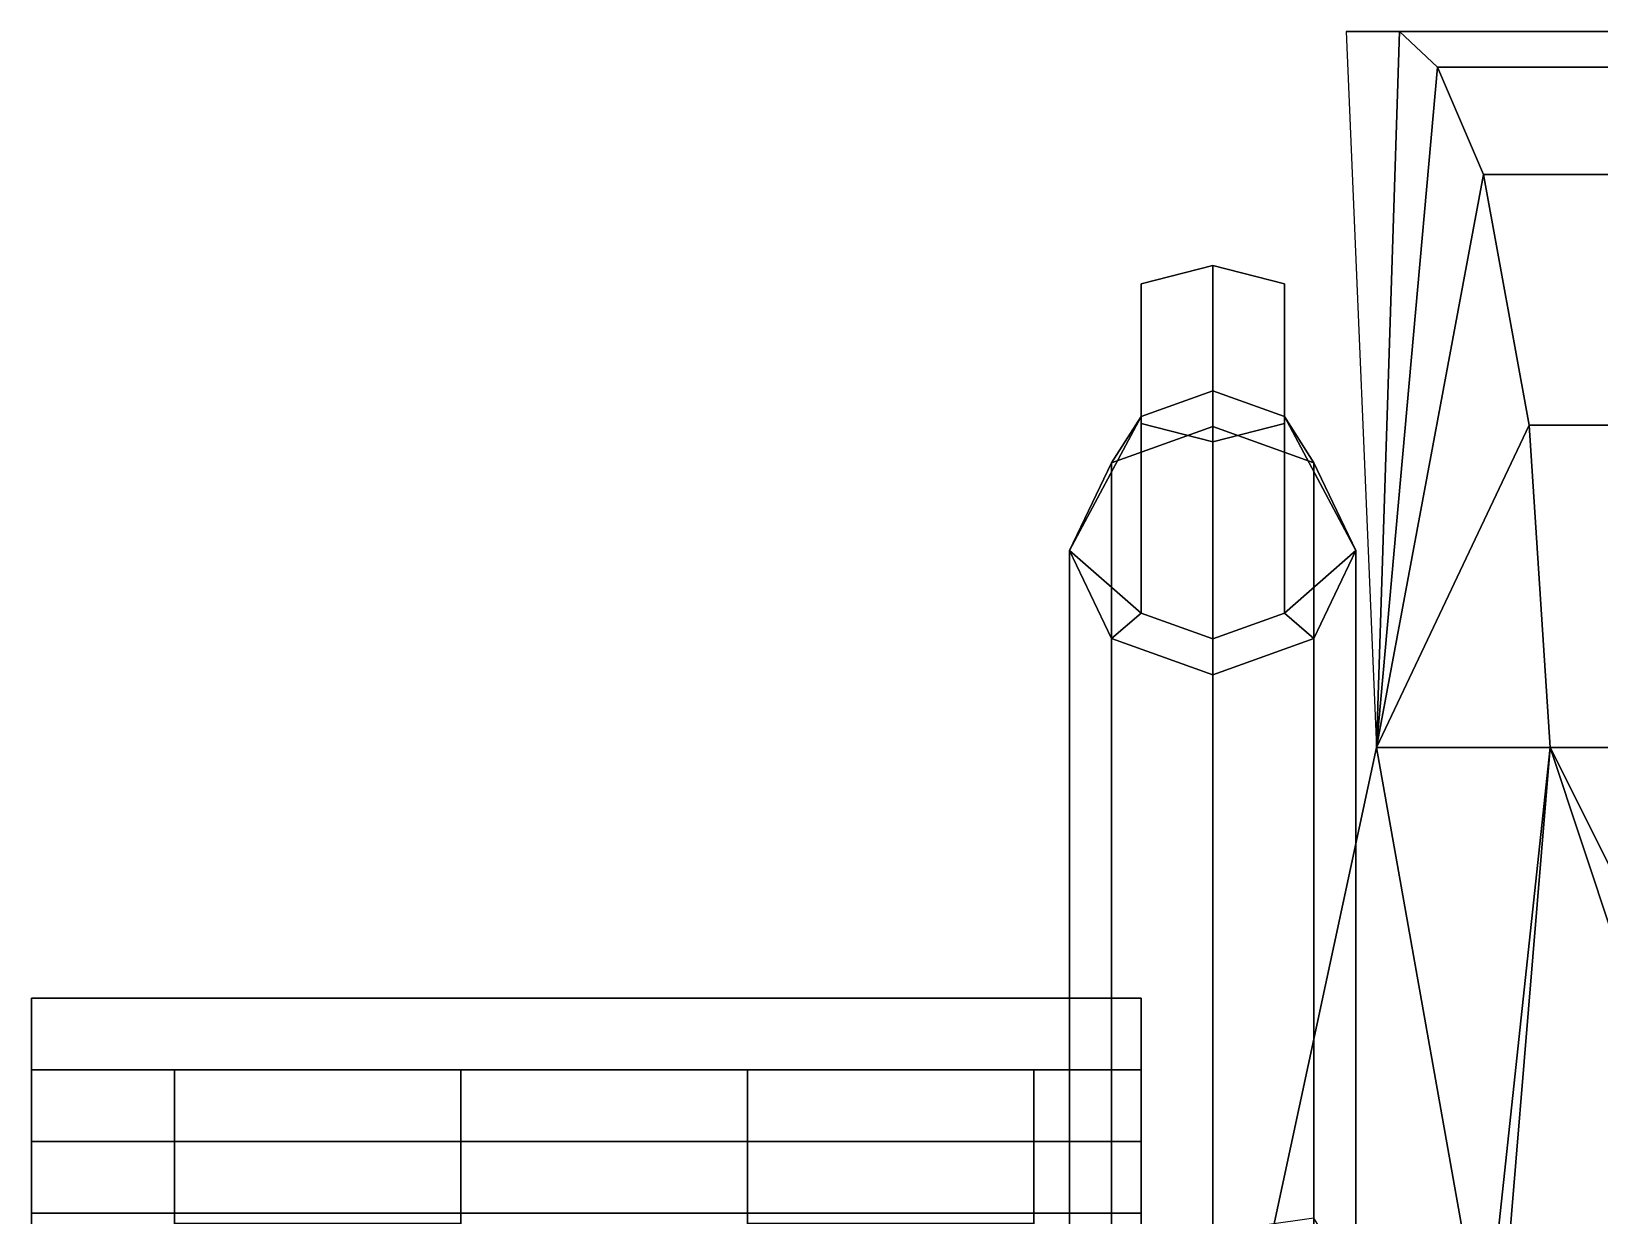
# Model space of a CAD drawing. Header units: millimetres. Extents: x -1.1 to 1.1, y -2.7 to 10.7.
# Drawn here: x -1.08 to -0.6419, y 2.4193 to 2.75 of the extents above; entities that cross this region are included whole.
import ezdxf

# ---------------------------------------------------------------- set-up
doc = ezdxf.new("R2010")
doc.units = ezdxf.units.MM
doc.layers.add('tracks', color=3, linetype='Continuous')
doc.layers.add('wheels', color=2, linetype='Continuous')

msp = doc.modelspace()

# ---------------------------------------------------------------- linework, layer by layer
for points in [[(-0.71274, 2.75, 1.04), (-0.69783, 2.75, 1.11), (0.69783, 2.75, 1.11), (0.71274, 2.75, 1.04)], [(-0.70422, 2.55, 1.08), (-0.70422, 2.55, 1.08), (-0.69783, 2.75, 1.11), (-0.71274, 2.75, 1.04)], [(-0.70422, 2.55, 1.08), (-0.70422, 2.55, 1.08), (-0.68718, 2.74, 1.19), (-0.69783, 2.75, 1.11)], [(-0.69783, 2.75, 1.11), (-0.68718, 2.74, 1.19), (0.68718, 2.74, 1.19), (0.69783, 2.75, 1.11)], [(-0.70422, 2.55, 1.08), (-0.70422, 2.55, 1.08), (-0.67439, 2.71, 1.24), (-0.68718, 2.74, 1.19)], [(-0.68718, 2.74, 1.19), (-0.67439, 2.71, 1.24), (0.67439, 2.71, 1.24), (0.68718, 2.74, 1.19)], [(-0.70422, 2.55, 1.08), (-0.70422, 2.55, 1.08), (-0.66161, 2.64, 1.28), (-0.67439, 2.71, 1.24)], [(-0.67439, 2.71, 1.24), (-0.66161, 2.64, 1.28), (0.66161, 2.64, 1.28), (0.67439, 2.71, 1.24)], [(-0.77, 2.67954, 1.13538), (-0.75, 2.68464, 1.12765), (-0.75, 2.64964, 1.06703), (-0.77, 2.64247, 1.07117)], [(-0.77, 2.67954, 1.13538), (-0.77, 2.64046, 1.19457), (-0.75, 2.63536, 1.20229), (-0.75, 2.68464, 1.12765)], [(-0.75, 2.68464, 1.12765), (-0.73, 2.67954, 1.13538), (-0.73, 2.64247, 1.07117), (-0.75, 2.64964, 1.06703)], [(-0.75, 2.68464, 1.12765), (-0.75, 2.63536, 1.20229), (-0.73, 2.64046, 1.19457), (-0.73, 2.67954, 1.13538)], [(-0.77, 2.64046, 1.19457), (-0.77, 2.67954, 1.13538), (-0.77, 2.64247, 1.07117), (-0.77, 2.58753, 1.10289)], [(-0.73, 2.67954, 1.13538), (-0.73, 2.64046, 1.19457), (-0.73, 2.58753, 1.10289), (-0.73, 2.64247, 1.07117)], [(-0.77, 2.64247, 1.07117), (-0.75, 2.64964, 1.06703), (-0.75, 2.63964, 1.04971), (-0.77828, 2.62949, 1.05557)], [(-0.75, 2.64964, 1.06703), (-0.73, 2.64247, 1.07117), (-0.72172, 2.62949, 1.05557), (-0.75, 2.63964, 1.04971)], [(-0.77, 2.64247, 1.07117), (-0.77, 2.64247, 1.07117), (-0.79, 2.605, 1.06971), (-0.77, 2.58753, 1.10289)], [(-0.77, 2.64247, 1.07117), (-0.77, 2.64247, 1.07117), (-0.77828, 2.62949, 1.05557), (-0.79, 2.605, 1.06971)], [(-0.73, 2.64247, 1.07117), (-0.73, 2.64247, 1.07117), (-0.73, 2.58753, 1.10289), (-0.71, 2.605, 1.06971)], [(-0.73, 2.64247, 1.07117), (-0.73, 2.64247, 1.07117), (-0.71, 2.605, 1.06971), (-0.72172, 2.62949, 1.05557)], [(-0.77828, 2.62949, 1.05557), (-0.75, 2.63964, 1.04971), (-0.75, 2.41464, 0.66), (-0.77828, 2.39035, 0.64136)], [(-0.75, 2.63536, 1.20229), (-0.77, 2.64046, 1.19457), (-0.77, 2.58753, 1.10289), (-0.75, 2.58036, 1.10703)], [(-0.73, 2.64046, 1.19457), (-0.75, 2.63536, 1.20229), (-0.75, 2.58036, 1.10703), (-0.73, 2.58753, 1.10289)], [(-0.75, 2.63964, 1.04971), (-0.72172, 2.62949, 1.05557), (-0.72172, 2.41864, 0.69035), (-0.75, 2.41464, 0.66)], [(-0.70422, 2.55, 1.08), (-0.70422, 2.55, 1.08), (-0.65573, 2.55, 1.3), (-0.66161, 2.64, 1.28)], [(-0.66161, 2.64, 1.28), (-0.65573, 2.55, 1.3), (0.65573, 2.55, 1.3), (0.66161, 2.64, 1.28)], [(-0.79, 2.605, 1.06971), (-0.77828, 2.62949, 1.05557), (-0.77828, 2.39035, 0.64136), (-0.79, 2.36, 0.64536)], [(-0.72172, 2.62949, 1.05557), (-0.71, 2.605, 1.06971), (-0.71, 2.4, 0.71464), (-0.72172, 2.41864, 0.69035)], [(-0.77828, 2.58051, 1.08385), (-0.79, 2.605, 1.06971), (-0.79, 2.36, 0.64536), (-0.77828, 2.34136, 0.66965)], [(-0.79, 2.605, 1.06971), (-0.79, 2.605, 1.06971), (-0.77828, 2.58051, 1.08385), (-0.77, 2.58753, 1.10289)], [(-0.71, 2.605, 1.06971), (-0.71, 2.605, 1.06971), (-0.73, 2.58753, 1.10289), (-0.72172, 2.58051, 1.08385)], [(-0.71, 2.605, 1.06971), (-0.72172, 2.58051, 1.08385), (-0.72172, 2.36965, 0.71864), (-0.71, 2.4, 0.71464)], [(-0.75, 2.58036, 1.10703), (-0.77, 2.58753, 1.10289), (-0.77828, 2.58051, 1.08385), (-0.75, 2.57036, 1.08971)], [(-0.73, 2.58753, 1.10289), (-0.75, 2.58036, 1.10703), (-0.75, 2.57036, 1.08971), (-0.72172, 2.58051, 1.08385)], [(-0.75, 2.57036, 1.08971), (-0.77828, 2.58051, 1.08385), (-0.77828, 2.34136, 0.66965), (-0.75, 2.34536, 0.7)], [(-0.72172, 2.58051, 1.08385), (-0.75, 2.57036, 1.08971), (-0.75, 2.34536, 0.7), (-0.72172, 2.36965, 0.71864)], [(-0.75933, 1.3, 1.48), (-0.65573, 2.55, 1.3), (-0.67404, 2.38, 1.12), (-0.79452, 1.56, 1.16)], [(-0.65573, 2.55, 1.3), (-0.75933, 1.3, 1.48), (-0.75933, 1.3, 1.48), (-0.37021, 1.69067, 1.42374)], [(-0.70422, 2.55, 1.08), (-0.74, 2.38368, 0.84131), (-0.74054, 2.38, 0.8415), (-0.67404, 2.38, 1.12)], [(0.70422, 2.55, 1.08), (0.74, 2.38368, 0.84131), (-0.74, 2.38368, 0.84131), (-0.70422, 2.55, 1.08)], [(-0.70422, 2.55, 1.08), (-0.70422, 2.55, 1.08), (-0.67404, 2.38, 1.12), (-0.65573, 2.55, 1.3)], [(-0.65573, 2.55, 1.3), (-0.37021, 1.69067, 1.42374), (-0.37021, 1.69067, 1.42374), (-0.25, 1.73996, 1.41665)], [(-0.65573, 2.55, 1.3), (-0.25, 1.73996, 1.41665), (0.56, 1.73996, 1.41665), (0.65573, 2.55, 1.3)]]:
    msp.add_3dface(points)
at = {"layer": 'tracks'}
for points in [[(-1.08, 2.44, 0.65), (-1.08, 2.48, 0.48), (-1.08, 2.46, 0.48), (-1.08, 2.42, 0.64)], [(-0.77, 2.44, 0.65), (-0.77, 2.48, 0.48), (-1.08, 2.48, 0.48), (-1.08, 2.44, 0.65)], [(-0.77, 2.48, 0.48), (-0.77, 2.44, 0.31), (-1.08, 2.44, 0.31), (-1.08, 2.48, 0.48)], [(-1.08, 2.48, 0.48), (-1.08, 2.44, 0.31), (-1.08, 2.42, 0.32), (-1.08, 2.46, 0.48)], [(-0.77, 2.46, 0.48), (-0.77, 2.48, 0.48), (-0.77, 2.44, 0.65), (-0.77, 2.42, 0.64)], [(-0.77, 2.42, 0.32), (-0.77, 2.44, 0.31), (-0.77, 2.48, 0.48), (-0.77, 2.46, 0.48)], [(-1.08, 2.42, 0.64), (-1.08, 2.46, 0.48), (-0.77, 2.46, 0.48), (-0.77, 2.42, 0.64)], [(-1.08, 2.46, 0.48), (-1.08, 2.42, 0.32), (-0.77, 2.42, 0.32), (-0.77, 2.46, 0.48)], [(-0.77, 2.32, 0.77), (-0.77, 2.44, 0.65), (-1.08, 2.44, 0.65), (-1.08, 2.32, 0.77)], [(-1.08, 2.32, 0.77), (-1.08, 2.44, 0.65), (-1.08, 2.42, 0.64), (-1.08, 2.3, 0.76)], [(-1.08, 2.44, 0.31), (-1.08, 2.31, 0.18), (-1.08, 2.3, 0.2), (-1.08, 2.42, 0.32)], [(-0.77, 2.44, 0.31), (-0.77, 2.31, 0.18), (-1.08, 2.31, 0.18), (-1.08, 2.44, 0.31)], [(-0.77, 2.42, 0.64), (-0.77, 2.44, 0.65), (-0.77, 2.32, 0.77), (-0.77, 2.3, 0.76)], [(-0.77, 2.3, 0.2), (-0.77, 2.31, 0.18), (-0.77, 2.44, 0.31), (-0.77, 2.42, 0.32)], [(-1.08, 2.3, 0.76), (-1.08, 2.42, 0.64), (-0.77, 2.42, 0.64), (-0.77, 2.3, 0.76)], [(-1.08, 2.42, 0.32), (-1.08, 2.3, 0.2), (-0.77, 2.3, 0.2), (-0.77, 2.42, 0.32)]]:
    msp.add_3dface(points, dxfattribs=at)
at = {"layer": 'wheels'}
for points in [[(-0.96, 2.41713, 0.64), (-0.96, 2.46, 0.48), (-1.04, 2.46, 0.48), (-1.04, 2.41713, 0.64)], [(-1.04, 2.41713, 0.64), (-1.04, 2.46, 0.48), (-1.04, 2.4, 0.48), (-1.04, 2.36517, 0.61)], [(-0.96, 2.46, 0.48), (-0.96, 2.41713, 0.32), (-1.04, 2.41713, 0.32), (-1.04, 2.46, 0.48)], [(-1.04, 2.46, 0.48), (-1.04, 2.41713, 0.32), (-1.04, 2.36517, 0.35), (-1.04, 2.4, 0.48)], [(-0.96, 2.46, 0.48), (-0.96, 2.41713, 0.64), (-0.96, 2.36517, 0.61), (-0.96, 2.4, 0.48)], [(-0.96, 2.41713, 0.32), (-0.96, 2.46, 0.48), (-0.96, 2.4, 0.48), (-0.96, 2.36517, 0.35)], [(-0.88, 2.41713, 0.64), (-0.88, 2.46, 0.48), (-0.88, 2.4, 0.48), (-0.88, 2.36517, 0.61)], [(-0.8, 2.41713, 0.64), (-0.8, 2.46, 0.48), (-0.88, 2.46, 0.48), (-0.88, 2.41713, 0.64)], [(-0.88, 2.46, 0.48), (-0.88, 2.41713, 0.32), (-0.88, 2.36517, 0.35), (-0.88, 2.4, 0.48)], [(-0.8, 2.46, 0.48), (-0.8, 2.41713, 0.32), (-0.88, 2.41713, 0.32), (-0.88, 2.46, 0.48)], [(-0.8, 2.46, 0.48), (-0.8, 2.41713, 0.64), (-0.8, 2.36517, 0.61), (-0.8, 2.4, 0.48)], [(-0.8, 2.41713, 0.32), (-0.8, 2.46, 0.48), (-0.8, 2.4, 0.48), (-0.8, 2.36517, 0.35)]]:
    msp.add_3dface(points, dxfattribs=at)

doc.saveas('drawing.dxf')
